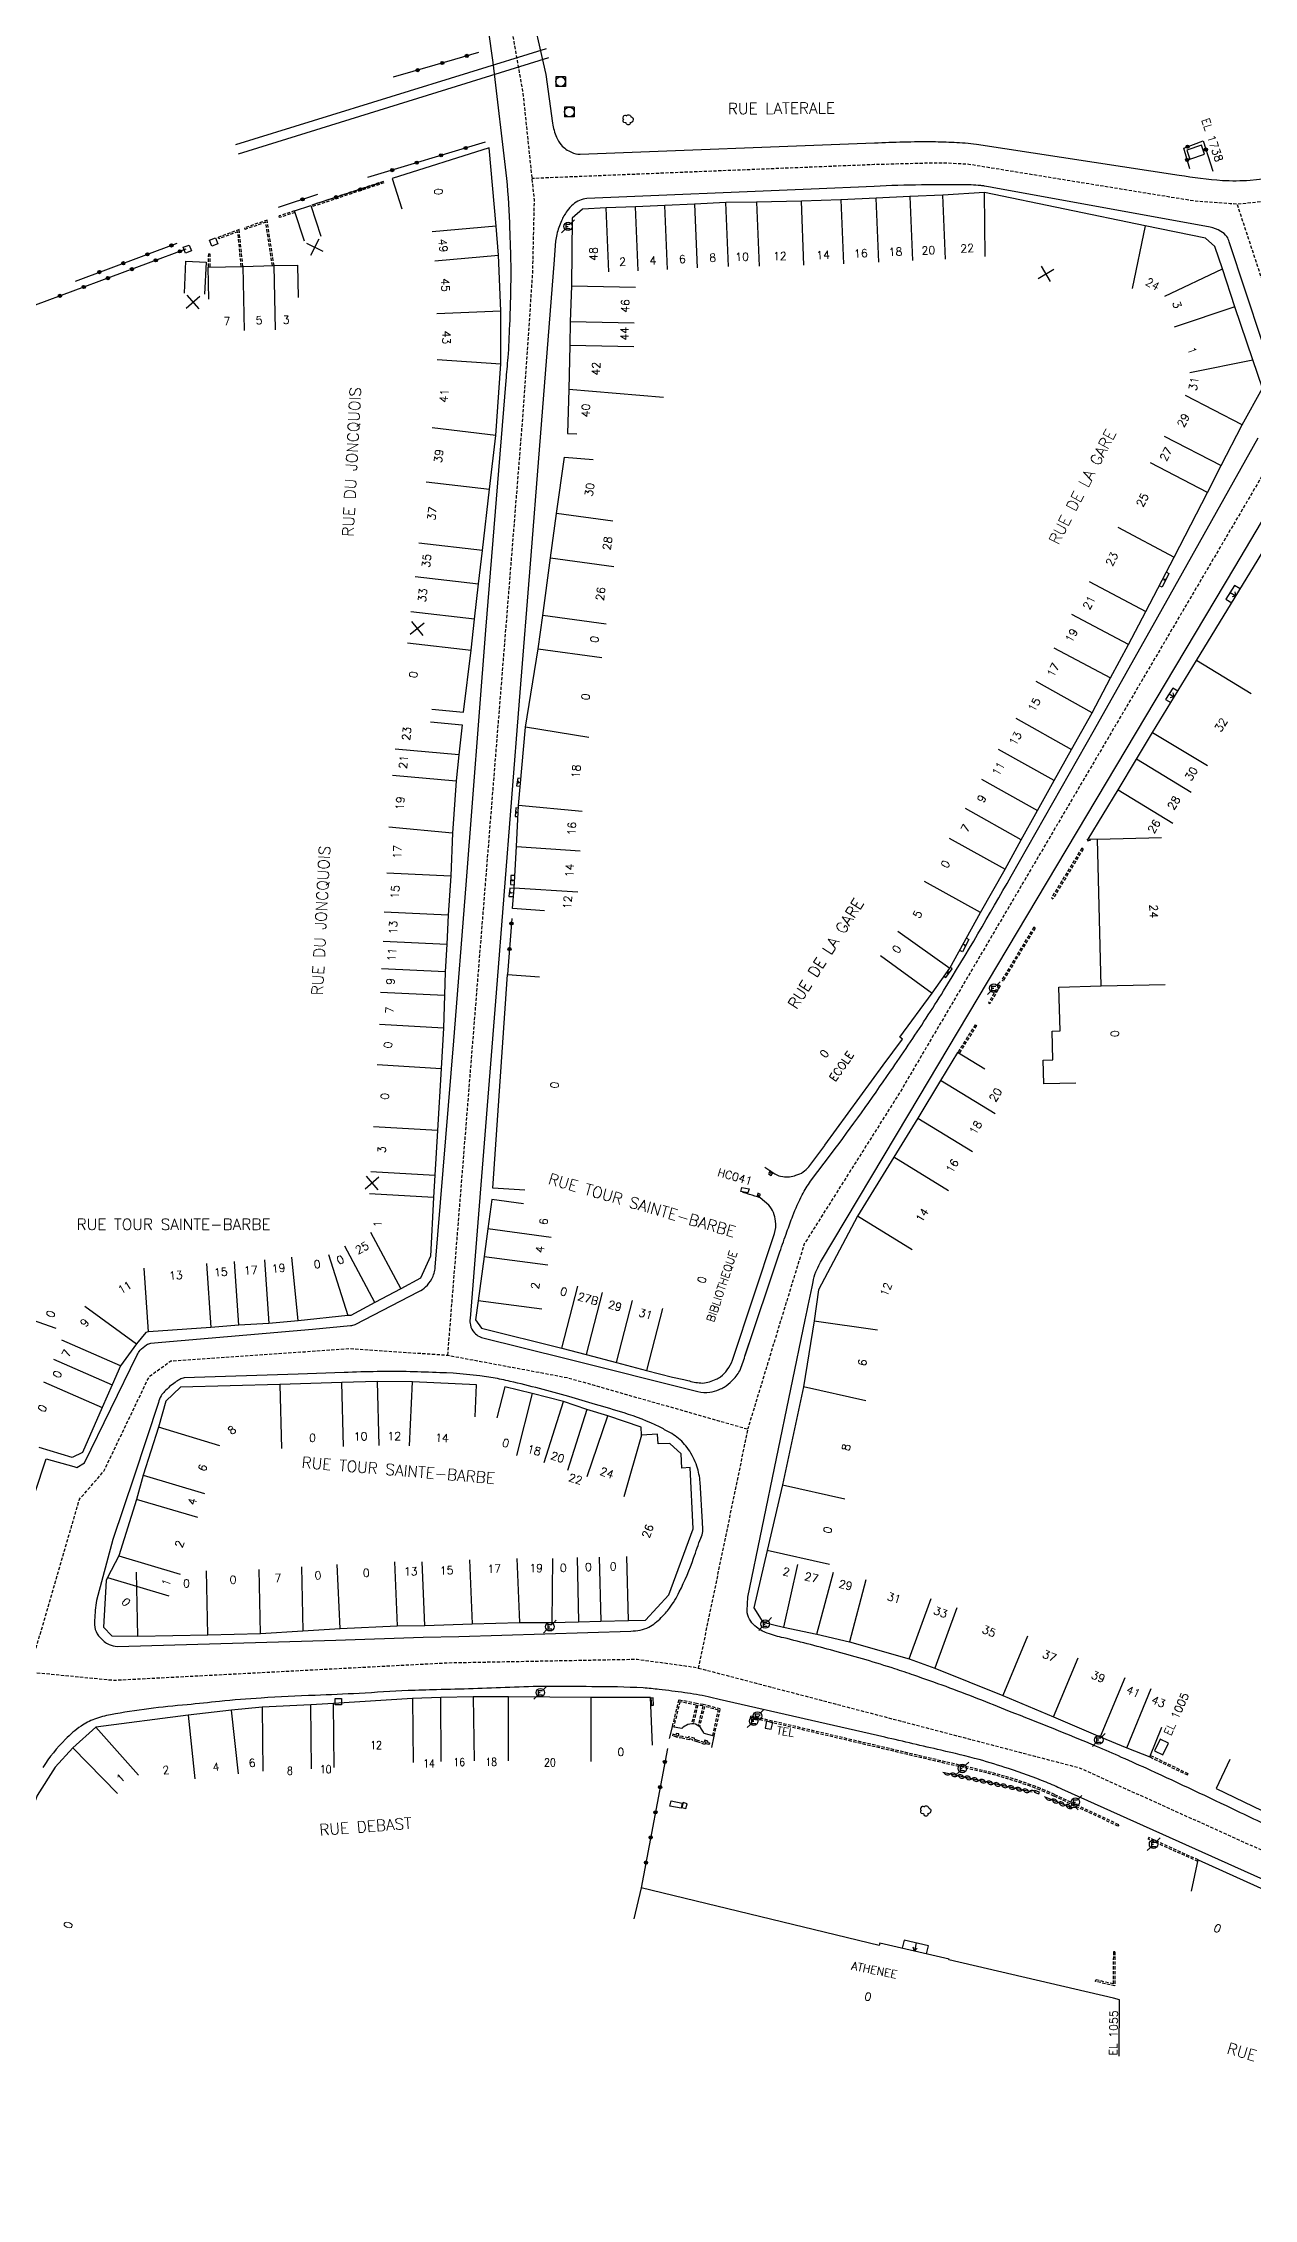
# Model space of a CAD drawing. Header units: millimetres. Extents: x 100999 to 102001, y 122000 to 123000.
# Drawn here: x 101249.9 to 101439.1, y 122000 to 122336.8 of the extents above; entities that cross this region are included whole.
import ezdxf
from ezdxf.enums import TextEntityAlignment as Align

# ---------------------------------------------------------------- set-up
doc = ezdxf.new("R2010")
doc.units = ezdxf.units.MM
doc.linetypes.add('DASHED', pattern=[0.75, 0.5, -0.25])
doc.layers.get('0').update_dxf_attribs({"linetype": 'CONTINUOUS'})
for name, color, linetype in [('W0001', 6, 'DASHED'), ('W0008', 7, 'CONTINUOUS'), ('W0100', 7, 'CONTINUOUS'), ('W0112', 1, 'DASHED'), ('W0300', 7, 'CONTINUOUS'), ('W0310', 3, 'CONTINUOUS'), ('W0322', 7, 'CONTINUOUS'), ('W0420', 7, 'CONTINUOUS'), ('W0471', 7, 'CONTINUOUS'), ('W0700', 7, 'CONTINUOUS'), ('W0984', 7, 'CONTINUOUS'), ('W0989', 7, 'CONTINUOUS'), ('W0991', 7, 'CONTINUOUS'), ('W1102', 7, 'CONTINUOUS')]:
    doc.layers.add(name, color=color, linetype=linetype)
doc.styles.get("Standard").update_dxf_attribs({"font": 'romans.shx', "width": 0.85})

# ---------------------------------------------------------------- blocks, each defined once
blk = doc.blocks.new('t991o')
at = {"color": 0, "linetype": 'Continuous'}
for p, q in [((-1, 1), (1, -1)), ((-1, -1), (1, 1))]:
    blk.add_line(p, q, dxfattribs=at)
blk = doc.blocks.new('t322o')
at = {"color": 0, "linetype": 'Continuous'}
for radius in [0.25, 0.15]:
    blk.add_circle((0, 0), radius, dxfattribs=at)
blk = doc.blocks.new('t310o')
at = {"color": 0, "linetype": 'Continuous'}
for centre, start, end in [((-0.5, 0.38), 216.8699, 323.1304), ((0.5, -0.37), 36.8699, 143.1303)]:
    blk.add_arc(centre, 0.625, start, end, dxfattribs=at)
blk = doc.blocks.new('t112o')
at = {"color": 0, "linetype": 'Continuous'}
for p, q in [((-0.5, 0.5), (0.5, 0.5)), ((-0.5, -0.5), (-0.5, 0.5)), ((0.5, 0.5), (0.5, -0.5)), ((0.5, -0.5), (-0.5, -0.5))]:
    blk.add_line(p, q, dxfattribs=at)
blk = doc.blocks.new('T300')
for p, q in [((-0.8, 0.51), (-0.86, 0.34)), ((-0.86, 0.34), (-0.86, 0.17)), ((-0.86, 0.17), (-0.74, 0.06)), ((-0.69, 0.63), (-0.8, 0.51)), ((-0.8, -0.06), (-0.74, 0.06)), ((-0.74, 0.06), (-0.69, 0.11)), ((-0.57, 0.69), (-0.69, 0.63)), ((-0.46, 0.69), (-0.57, 0.69)), ((-0.29, 0.63), (-0.46, 0.69)), ((-0.29, 0.63), (-0.17, 0.74)), ((-0.23, 0.57), (-0.29, 0.63)), ((-0.17, 0.74), (-0.06, 0.8)), ((-0.06, 0.8), (0.06, 0.8)), ((0.06, 0.8), (0.23, 0.74)), ((0.23, 0.74), (0.34, 0.63)), ((0.34, 0.63), (0.4, 0.51)), ((0.46, 0.46), (0.34, 0.46)), ((0.4, 0.51), (0.4, 0.46)), ((0.57, 0.4), (0.46, 0.46)), ((0.57, 0.4), (0.69, 0.29)), ((0.69, 0.29), (0.74, 0.17)), ((0.74, 0.06), (0.69, -0.17)), ((0.74, 0.17), (0.74, 0.06)), ((-0.8, -0.17), (-0.8, -0.06)), ((-0.8, -0.23), (-0.8, -0.17)), ((-0.74, -0.34), (-0.8, -0.23)), ((-0.69, -0.4), (-0.74, -0.34)), ((-0.51, -0.46), (-0.69, -0.4)), ((-0.4, -0.46), (-0.51, -0.46)), ((-0.4, -0.46), (-0.34, -0.46)), ((-0.34, -0.46), (-0.34, -0.4)), ((-0.34, -0.51), (-0.34, -0.46)), ((-0.29, -0.63), (-0.34, -0.51)), ((-0.17, -0.74), (-0.29, -0.63)), ((-0.06, -0.8), (-0.17, -0.74)), ((0.06, -0.8), (-0.06, -0.8)), ((0.17, -0.74), (0.06, -0.8)), ((0.23, -0.69), (0.17, -0.74)), ((0.29, -0.46), (0.23, -0.46)), ((0.29, -0.63), (0.23, -0.69)), ((0.46, -0.4), (0.29, -0.46)), ((0.34, -0.51), (0.29, -0.63)), ((0.34, -0.51), (0.34, -0.46)), ((0.57, -0.34), (0.46, -0.4)), ((0.63, -0.29), (0.57, -0.34)), ((0.69, -0.17), (0.63, -0.29))]:
    blk.add_line(p, q)
blk = doc.blocks.new('T471')
for p, q in [((-0.333334, 0.333334), (-0.333334, -0.333334)), ((-0.333334, 0.333334), (0.333334, 0.333334)), ((-0.333334, 0), (0, 0)), ((0.500001, 0.500001), (1.000002, 1.000002)), ((-0.500001, -0.500001), (-1.000002, -1.000002)), ((-0.333334, -0.333334), (0.333334, -0.333334))]:
    blk.add_line(p, q)
blk.add_ellipse((0, 0), major_axis=(0.471405, 0.471405), ratio=1, start_param=5.4977871438, end_param=11.780972451)
blk = doc.blocks.new('T420')
for p, q in [((0.75, 0.75), (-0.75, 0.75)), ((-0.75, 0.75), (-0.75, -0.75)), ((0.75, 0.75), (0.75, -0.75)), ((0.75, -0.75), (-0.75, -0.75))]:
    blk.add_line(p, q)
blk.add_ellipse((0, 0), major_axis=(-0.53, 0.53), ratio=1, start_param=3.926991, end_param=10.210176)

msp = doc.modelspace()

# ---------------------------------------------------------------- linework, layer by layer
at = {"layer": 'W0001', "flags": 128}
for points in [[(101307.9, 122408.59), (101311.11, 122399.51), (101311.1, 122397.33), (101316.03, 122383.71), (101318.35, 122369.59), (101322.68, 122341.5), (101324.87, 122329.02), (101326.64, 122312.33), (101326.38, 122301.01), (101324.95, 122279.82), (101313.1, 122131.82), (101313.1, 122131.82)], [(101497.72, 122328.41), (101468.22, 122318.7), (101445.34, 122312.55), (101436.47, 122311.61), (101435.39, 122311.71), (101429.84, 122312.11), (101394.57, 122317.85), (101391.16, 122318.04), (101388.06, 122318.03), (101379.8, 122317.81), (101334.35, 122315.97), (101326.29, 122315.64), (101326.29, 122315.64)], [(101436.47, 122311.61), (101444.9, 122286.17), (101446.67, 122280.82), (101445.9, 122278.57), (101383.76, 122172.82), (101368.85, 122149.2), (101364.97, 122136.58), (101360.02, 122120.28), (101360.02, 122120.28)], [(101231.98, 122000), (101231.4, 122021.89), (101237.72, 122053.15), (101247.72, 122082.27), (101255.61, 122109.32), (101259.41, 122113.68), (101266.51, 122128.5), (101269.87, 122130.91), (101290.89, 122132.36), (101297.82, 122132.85), (101313.1, 122131.82), (101331.86, 122128.3), (101349.21, 122123.36), (101360.02, 122120.28), (101354.67, 122094.43), (101352.29, 122082.94), (101342.72, 122084.27), (101313.14, 122083.71), (101261, 122080.98), (101247.72, 122082.27), (101234.35, 122089.42), (101234.35, 122089.42), (101217.51, 122098.44), (101190.62, 122112.98)], [(101352.29, 122082.94), (101411.83, 122067.35), (101468.83, 122041.63), (101491.51, 122032.13), (101506.19, 122025.6), (101503.79, 122000)]]:
    msp.add_lwpolyline(points, dxfattribs=at)
at = {"layer": 'W0008', "flags": 128}
for points in [[(101245.04, 122099.35), (101250.42, 122115.64), (101254.7, 122114.43), (101255.18, 122114.27), (101256.36, 122115.01), (101264.59, 122131.85, -0.0655), (101265.08, 122132.57, -0.0818), (101266.09, 122133.42, -0.1092), (101266.76, 122133.67), (101268.48, 122133.83), (101292.01, 122135.89), (101297.94, 122136.44, 0.0957), (101298.69, 122136.61), (101308.65, 122141.76, 0.0648), (101309.68, 122142.47, 0.0849), (101310.64, 122143.72, 0.103), (101311.2, 122145.57), (101314.07, 122180.92), (101316.04, 122205.29), (101319.09, 122245.09), (101322.27, 122284.09, 0.001), (101322.58, 122287.67, 0.0097), (101322.84, 122292.74, 0.0079), (101323.04, 122299.75, 0.0085), (101323, 122303.79, 0.0028), (101322.85, 122307.74, 0.0199), (101322.37, 122315.65), (101320.23, 122333.77), (101317.16, 122355.52)], [(101325.81, 122343.61), (101328.47, 122331.91), (101329.51, 122324.27, 0.0707), (101330.15, 122322.12, 0.0709), (101330.87, 122320.89, 0.112), (101332.49, 122319.75, 0.1145), (101333.83, 122319.43), (101379.81, 122321.2, -0.014), (101388.94, 122321.42, -0.0063), (101392.25, 122321.3, -0.0272), (101395.75, 122321.03), (101427.41, 122316.18, 0.0246), (101434.19, 122315.35, 0.0302), (101438.51, 122315.39, 0.0265), (101446.34, 122316.46, 0.007022)], [(101442.9, 122282.65), (101435.26, 122305.74, 0.0668), (101434.9, 122306.57, 0.1134), (101433.92, 122307.39, 0.0864), (101432.27, 122308.03), (101398.23, 122314.24, 0.0068), (101397.04, 122314.47, 0.0143), (101396.43, 122314.54, 0.0223), (101393.39, 122314.67, 0.0028), (101390.84, 122314.67, 0.0021), (101387.18, 122314.64, 0.0077), (101379.78, 122314.42), (101369.93, 122313.99), (101334.86, 122312.5, 0.1593), (101332.73, 122311.61, 0.0667), (101331.78, 122310.57, 0.0495), (101330.91, 122309.02, 0.0447), (101330.18, 122306.92, 0.0406), (101330, 122305.87), (101329.71, 122302.28), (101327.32, 122271.96), (101326.13, 122256.77), (101324.31, 122234.02), (101320.7, 122188.41), (101316.63, 122137.54, 0.0727), (101316.68, 122136.53, 0.1278), (101317.3, 122135.32, 0.1095), (101318.09, 122134.73), (101318.44, 122134.58), (101331.67, 122131.27), (101352.21, 122126.12, 0.0973), (101354.09, 122126.02, 0.0632), (101355.57, 122126.45, 0.0349), (101356.33, 122126.83, 0.0596), (101357.53, 122127.79, 0.0757), (101358.76, 122129.35, 0.0423), (101359.59, 122131.66), (101360.98, 122135.83), (101360.98, 122135.83)], [(101359.62, 122131.76), (101365.04, 122147.95, -0.0051), (101366.14, 122151.1, -0.0071), (101367.06, 122153.58, -0.0289), (101368.54, 122156.87, -0.0391), (101369.85, 122158.98), (101373.1, 122163.3, 0.0103), (101382.32, 122176.16, 0.0028), (101385.1, 122180.24, 0.008), (101390.61, 122188.71, 0.0105), (101401.17, 122206.66), (101414.2, 122229.55), (101424.11, 122247.19), (101439.77, 122275.15)], [(101444.89, 122056.69, -0.0059), (101436.51, 122060.58, 0.0041), (101422.92, 122066.97, 0.0024), (101418.43, 122068.98, 0.0034), (101414.54, 122070.68, 0.0066), (101400.91, 122076.17, 0.0065), (101391, 122080.04, 0.0053), (101385.98, 122081.81, 0.0035), (101382.98, 122082.82, 0.0128), (101374, 122085.48, 0.004), (101365.64, 122087.66, -0.0352), (101363.08, 122088.38, -0.0918), (101361.15, 122089.51, -0.0784), (101360.3, 122090.57, -0.1409), (101359.91, 122091.91), (101360.01, 122094.03), (101368.97, 122137.33, -0.0002), (101370.24, 122143.25, -0.0397), (101370.65, 122144.81, -0.0235), (101371.28, 122146.13), (101371.39, 122146.35), (101385.2, 122169.49), (101436.15, 122254.93), (101446.96, 122273.21)], [(101258.25, 122093.51, 0.0232), (101257.96, 122090.43, 0.0784), (101258.07, 122088.98, 0.1098), (101258.81, 122087.69, 0.1049), (101260.24, 122086.62, 0.1152), (101261.53, 122086.32), (101295.65, 122087.31), (101309.29, 122087.75), (101314.86, 122087.88), (101341.77, 122088.72, 0.1071), (101344.57, 122089.32, 0.0791), (101346.47, 122090.81, 0.0335), (101347.8, 122092.28, 0.0467), (101349.33, 122094.82, 0.0318), (101351.57, 122100.12, -0.0103), (101352.68, 122103.25, 0.0629), (101353.01, 122104.29, 0.045), (101352.93, 122105.73), (101352.57, 122111.96, 0.0661), (101352.07, 122114.48, 0.0717), (101350.75, 122117.1, 0.08), (101348.95, 122119.01, 0.029), (101347.85, 122119.72, 0.015), (101346.21, 122120.6, 0.0387), (101340.7, 122122.79, 0.007), (101336.25, 122124.11, 0.0007), (101332.05, 122125.34, 0.0132), (101322.91, 122127.72, 0.012), (101320.22, 122128.28, 0.0335), (101311.89, 122129.07, 0.0064), (101307.28, 122129.23, 0.0142), (101296.96, 122129.1), (101289.76, 122128.83), (101271.97, 122128.27, 0.1235), (101271.26, 122127.99, 0.0106), (101270.55, 122127.57, 0.0581), (101268.91, 122126.13, 0.0516), (101268.36, 122125.47, 0.0589), (101267.93, 122124.43), (101264.12, 122112.92), (101260.8, 122103), (101258.25, 122093.51), (101258.25, 122093.51)], [(101483.01, 122030.82), (101409.11, 122064.02, 0.0083), (101406.65, 122065.08, 0.0172), (101400.78, 122067.22, 0.0128), (101396.19, 122068.63, 0.0106), (101390.24, 122070.08, 0.0009), (101381.42, 122072.13), (101355.56, 122078, -0.003), (101353.82, 122078.44, 0.0242), (101350.17, 122079.07, 0.007), (101346.16, 122079.58, 0.0095), (101343.67, 122079.82, 0.0157), (101335.64, 122080.01, 0.0049), (101328.68, 122080.07, 0.0069), (101322.83, 122079.9, -0.003), (101311.41, 122079.54, 0.0041), (101306.95, 122079.4, 0.0028), (101299.3, 122078.97, -0.0033), (101292.42, 122078.67, 0.0062), (101284, 122078.25, 0.0082), (101277.48, 122077.72, 0.0013), (101272.44, 122077.19, 0.0253), (101260.46, 122075.64, 0.0416), (101257.94, 122074.95, 0.0548), (101255.85, 122073.85, 0.0491), (101253.41, 122071.81, 0.0491), (101249.87, 122067.42, 0.0135)]]:
    msp.add_lwpolyline(points, format="xyb", dxfattribs=at)
at = {"layer": 'W0100'}
for p, q in [((101425.31, 122252.87), (101424.89, 122253.09)), ((101425.31, 122252.87), (101425.04, 122252.84)), ((101425.31, 122252.87), (101425.18, 122253.11)), ((101435.4, 122250.99), (101436.31, 122250.44)), ((101436.31, 122250.44), (101436.16, 122251.05)), ((101436.31, 122250.44), (101435.69, 122250.29)), ((101425.86, 122235.15), (101426.67, 122234.65)), ((101426.67, 122234.65), (101426.01, 122234.51)), ((101426.67, 122234.65), (101426.49, 122235.3)), ((101323.97, 122221.35), (101324.23, 122221.48)), ((101323.97, 122221.35), (101324.2, 122221.18)), ((101323.97, 122221.35), (101324.51, 122221.3)), ((101323.73, 122216.64), (101323.93, 122216.75)), ((101323.73, 122216.64), (101323.92, 122216.52)), ((101323.73, 122216.64), (101324.13, 122216.62)), ((101322.78, 122204.12), (101323.05, 122204.2)), ((101322.78, 122204.12), (101323.04, 122204)), ((101322.78, 122204.12), (101323.45, 122204.07)), ((101322.99, 122206.05), (101323.26, 122206.12)), ((101322.99, 122206.05), (101323.24, 122205.92)), ((101322.99, 122206.05), (101323.57, 122206)), ((101394.06, 122195.78), (101393.67, 122196)), ((101394.06, 122195.78), (101393.91, 122195.75)), ((101394.06, 122195.78), (101394.01, 122195.93)), ((101391.46, 122191.5), (101391.2, 122191.68)), ((101391.46, 122191.5), (101391.2, 122191.46)), ((101391.46, 122191.5), (101391.41, 122191.76)), ((101386.06, 122038.7), (101385.85, 122039.31)), ((101386.35, 122039.98), (101386.06, 122038.7)), ((101386.06, 122038.7), (101386.5, 122039.16))]:
    msp.add_line(p, q, dxfattribs=at)
at = {"layer": 'W0100', "flags": 128}
for points in [[(101310.65, 122232.74), (101315.63, 122232.29), (101316.79, 122241.95), (101317.34, 122246.8), (101317.97, 122252.34), (101318.58, 122257.54), (101319.69, 122267.13), (101320.65, 122275.52), (101321.44, 122286.67), (101321.44, 122294.97), (101321.1, 122303.68), (101320.69, 122308.22), (101319.61, 122320.46), (101304.48, 122315.67), (101305.98, 122310.9), (101305.98, 122310.9)], [(101429.08, 122318.67), (101431.39, 122319.45), (101430.93, 122320.84), (101428.62, 122320.07), (101429.08, 122318.67), (101429.08, 122318.67)], [(101290.75, 122305.83), (101289.2, 122310.59), (101291.75, 122311.42), (101293.3, 122306.66), (101293.3, 122306.66)], [(101372.04, 122164.64), (101381.19, 122177.12), (101384.19, 122181.19), (101383.77, 122181.49), (101388.82, 122188.35), (101391.61, 122192.26), (101396.39, 122200.95), (101400.23, 122207.75), (101402.75, 122212.35), (101405.29, 122216.93), (101407.91, 122221.58), (101410.62, 122226.43), (101413.83, 122232.18), (101416.7, 122237.63), (101419.51, 122242.85), (101422.23, 122248.01), (101426.67, 122256.49), (101431.85, 122266.61), (101433.99, 122270.79), (101437.29, 122277.15), (101440.43, 122282.9), (101438.92, 122287.32), (101436.15, 122295.6), (101434.2, 122301.55), (101433.01, 122305.04), (101431.53, 122306.32), (101422.13, 122308.25), (101396.99, 122313.45), (101390.5, 122313.02), (101385.34, 122312.82), (101380.07, 122312.57), (101374.54, 122312.31), (101368.41, 122312.08), (101361.38, 122311.97), (101356.59, 122311.88), (101351.72, 122311.66), (101347.09, 122311.44), (101342.49, 122311.22), (101337.88, 122311.07), (101334.22, 122310.87), (101332.56, 122309.47), (101332.47, 122298.86), (101332.26, 122293.26), (101332.24, 122289.59), (101332.07, 122282.69), (101331.84, 122275.83), (101333.33, 122275.78)], [(101272.02, 122297.72), (101272.22, 122302.72), (101275.37, 122302.59), (101275.16, 122297.6), (101275.16, 122297.6)], [(101275.81, 122296.78), (101275.71, 122301.78), (101281.13, 122301.92), (101286, 122302.05), (101289.65, 122302.08), (101289.76, 122297.08), (101289.76, 122297.08)], [(101328.25, 122201.24), (101323.26, 122201.62), (101323.5, 122204.78), (101323.88, 122211.26), (101324.18, 122217.67), (101325.3, 122229.92), (101327.29, 122242.16), (101327.99, 122247.39), (101329.18, 122256.36), (101330.16, 122263.33), (101331.38, 122272.11), (101335.87, 122271.73), (101335.87, 122271.73)], [(101411.28, 122174.33), (101406.28, 122174.21), (101406.19, 122177.9), (101407.7, 122177.93), (101407.59, 122182.45), (101408.85, 122182.49), (101408.65, 122189.31), (101415.23, 122189.5), (101414.69, 122212.39), (101413.2, 122212.45), (101417.88, 122220.12), (101420.78, 122224.91), (101423.29, 122229.1), (101430.13, 122240.32), (101439.79, 122256.14), (101447.07, 122268.19), (101450.2, 122273.23), (101454.48, 122270.65), (101454.48, 122270.65)], [(101425.44, 122254.15), (101425.83, 122253.95), (101424.79, 122251.79), (101424.33, 122252.03), (101424.33, 122252.03)], [(101436.97, 122251.53), (101436.08, 122252.08), (101434.73, 122249.9), (101435.64, 122249.34), (101435.64, 122249.34)], [(101427.22, 122235.54), (101426.43, 122236.02), (101425.29, 122234.27), (101426.13, 122233.76), (101426.13, 122233.76)], [(101310.44, 122230.75), (101315.42, 122230.31), (101314.89, 122225.6), (101314.45, 122221.55), (101313.9, 122213.39), (101313.6, 122206.71), (101313.19, 122200.55), (101313.02, 122196.04), (101312.76, 122191.72), (101312.62, 122188.06), (101312.48, 122182.9), (101312.1, 122176.6), (101311.53, 122166.9), (101311.13, 122159.96), (101310.92, 122156.47), (101310.44, 122147.28), (101308.9, 122143.87), (101305.8, 122142.19), (101301.76, 122140.02), (101297.99, 122138.03), (101297.51, 122137.99), (101289.79, 122137.16), (101285.18, 122136.74), (101280.48, 122136.48), (101276.13, 122136.16), (101266.39, 122135.46), (101265.98, 122135.35), (101264.51, 122133.59), (101262.02, 122130.17), (101260.7, 122127.19), (101259.13, 122123.62), (101256.07, 122116.6), (101254.48, 122115.82), (101249.32, 122117.41)], [(101324.56, 122221.91), (101324.08, 122221.96), (101323.87, 122220.75), (101324.45, 122220.7), (101324.45, 122220.7)], [(101324.16, 122217.27), (101323.76, 122217.3), (101323.7, 122215.99), (101324.1, 122215.96), (101324.1, 122215.96)], [(101323.5, 122204.71), (101322.86, 122204.75), (101322.7, 122203.49), (101323.4, 122203.45), (101323.4, 122203.45)], [(101323.62, 122206.73), (101323.01, 122206.76), (101322.97, 122205.33), (101323.53, 122205.3), (101323.53, 122205.3)], [(101325.19, 122157.57), (101320.2, 122157.91), (101322.49, 122191.27), (101327.48, 122190.93), (101327.48, 122190.93)], [(101397.08, 122176.48), (101392.81, 122179.08), (101390.16, 122174.73), (101386.58, 122168.85), (101382.86, 122162.75), (101377.18, 122153.53), (101371.08, 122142.03), (101370.38, 122137.16), (101368.73, 122126.85), (101365.43, 122111.57), (101363.04, 122101.29), (101360.99, 122092.32), (101362.38, 122090.1), (101365.6, 122089.34), (101370.84, 122088.22), (101375.92, 122087.03), (101385.24, 122084.39), (101389.24, 122082.93), (101399.89, 122078.67), (101407.79, 122075.31), (101415.09, 122072.18), (101419.23, 122070.49), (101422.86, 122069.04), (101424.72, 122073.68), (101424.72, 122073.68)], [(101317.43, 122122.16), (101317.66, 122127.16), (101307.64, 122127.63), (101302.1, 122127.69), (101296.57, 122127.56), (101286.89, 122127.24), (101271.4, 122126.8), (101269.09, 122124.62), (101267.93, 122120.54), (101265.55, 122113.07), (101264.51, 122109.29), (101261.73, 122100.45), (101260, 122097.06), (101259.78, 122096.63), (101259.34, 122089.33), (101260.66, 122087.94), (101264.71, 122087.9), (101275.66, 122088.14), (101283.88, 122088.31), (101290.49, 122088.75), (101296.32, 122089.13), (101305.26, 122089.53), (101309.58, 122089.56), (101316.98, 122089.84), (101324.38, 122090.07), (101329.39, 122090.03), (101333.59, 122090.17), (101337.07, 122090.26), (101341.39, 122090.38), (101344.02, 122090.39), (101347.67, 122094.37), (101351.49, 122104.68), (101351.03, 122114.25), (101349.71, 122114.18), (101349.61, 122116.38), (101347.86, 122118.04), (101346, 122117.94), (101345.92, 122119.45), (101343.4, 122119.31), (101343.35, 122120.58), (101338.17, 122122.35), (101334.87, 122123.31), (101331.22, 122124.55), (101326.34, 122125.82), (101322.04, 122126.85), (101320.82, 122122), (101320.82, 122122)], [(101284.15, 122076.84), (101279.38, 122076.35), (101272.56, 122075.56), (101258.17, 122073.68), (101254.57, 122070.49), (101251.79, 122067.46), (101248.99, 122063.03), (101245.15, 122052.69), (101240.97, 122044.34), (101238.01, 122026.9), (101237.05, 122020.73), (101236.01, 122012.9), (101235.71, 122002.17), (101235.74, 122000)], [(101345.12, 122070.91), (101344.82, 122078.32), (101335.56, 122078.32), (101322.63, 122078.43), (101317.14, 122078.42), (101312.04, 122078.31), (101307.63, 122078.19), (101295.3, 122077.41), (101291.77, 122077.21), (101284.16, 122076.8), (101284.16, 122076.8)], [(101345.31, 122077.14), (101345.23, 122078.28), (101344.89, 122078.24), (101344.98, 122077.1), (101345.31, 122077.14), (101345.31, 122077.14)], [(101363.93, 122074.42), (101362.97, 122074.61), (101362.73, 122073.55), (101363.69, 122073.36), (101363.93, 122074.42), (101363.93, 122074.42)], [(101435.33, 122068.63), (101433.21, 122064.11), (101443.26, 122059.29)], [(101347.86, 122061.38), (101348.03, 122062.2), (101349.79, 122061.84), (101349.63, 122061.02), (101347.86, 122061.38), (101347.86, 122061.38)], [(101350.57, 122061.74), (101349.95, 122061.94), (101349.71, 122061.17), (101350.33, 122060.97), (101350.57, 122061.74), (101350.57, 122061.74)], [(101429.38, 122048.06), (101430.42, 122052.95), (101443.43, 122047.08), (101448.08, 122044.99), (101452.5, 122042.99), (101457.04, 122040.88), (101454.97, 122036.33), (101454.97, 122036.33)], [(101418.07, 122022.32), (101418.13, 122031.12), (101418.13, 122031.12), (101417.15, 122031.35), (101391.45, 122037.34), (101391.47, 122037.44), (101380.64, 122039.96), (101380.55, 122039.59), (101343.39, 122048.6), (101342.21, 122043.75), (101342.21, 122043.75)], [(101387.97, 122038.26), (101388.26, 122039.52), (101384.44, 122040.44), (101384.14, 122039.15)]]:
    msp.add_lwpolyline(points, dxfattribs=at)
at = {"layer": 'W0100'}
for points in [[(101394.19, 122196.94), (101394.56, 122196.74), (101393.57, 122194.82), (101393.15, 122195.05)], [(101390.71, 122190.99), (101390.98, 122190.8), (101391.95, 122192.19), (101391.68, 122192.38)]]:
    msp.add_lwpolyline(points, dxfattribs=at)
at = {"layer": 'W0100', "flags": 128}
for points in [[(101362.71, 122161.18), (101364.27, 122160.13, 0.109897), (101365.48, 122159.71, 0.1183), (101367.56, 122159.92, 0.1529), (101369.57, 122161.25), (101372.04, 122164.56), (101372.04, 122164.56)], [(101324.98, 122155.48), (101320.02, 122156.15), (101319.39, 122151.54), (101318.85, 122147.24), (101317.92, 122140.32), (101317.5, 122137.34), (101318.42, 122136.02), (101330.97, 122132.92), (101334.78, 122131.91), (101339.52, 122130.68), (101344.21, 122129.42), (101348.24, 122128.38), (101350.01, 122128.01, -0.0087), (101350.9, 122127.8, 0.0695), (101352.97, 122127.46, 0.0632), (101354.04, 122127.65, 0.0369), (101355.06, 122128.05, 0.0438), (101355.77, 122128.45, 0.0808), (101356.82, 122129.54, 0.0781), (101357.63, 122131.01), (101364.21, 122150.8, 0.1097), (101364.35, 122152.75, 0.1757), (101363.31, 122155.23), (101361.96, 122156.4), (101361.96, 122156.4, 0.0063), (101360.28, 122156.94, 0.0041), (101359.18, 122157.27)], [(101354.43, 122070.51), (101354.79, 122072.31), (101353.23, 122072.73, 0.0061), (101352.81, 122073.41, 0.3612), (101350.67, 122074.1, 0.0637), (101349.71, 122073.5), (101348.2, 122073.77), (101347.74, 122071.93), (101347.74, 122071.93)]]:
    msp.add_lwpolyline(points, format="xyb", dxfattribs=at)
for points in [[(101358.92, 122157.39), (101359.1, 122157.99), (101360.22, 122157.79), (101360.04, 122157.19)], [(101423.58, 122070.01), (101424.88, 122069.39), (101425.75, 122071.19), (101424.45, 122071.81)]]:
    msp.add_lwpolyline(points, close=True, dxfattribs=at)
at = {"layer": 'W0100'}
msp.add_lwpolyline([(101404.75, 122063.54), (101405.5, 122063.26), (101405.62, 122063.52), (101404.87, 122063.8)], close=True, dxfattribs=at)
at = {"layer": 'W0112'}
for p, q in [((101303.1, 122315.2), (101291.75, 122311.43)), ((101303.18, 122314.96), (101291.82, 122311.19)), ((101291.75, 122311.43), (101291.75, 122311.42)), ((101284.91, 122309.14), (101281.37, 122307.92)), ((101281.37, 122307.92), (101281.45, 122307.69)), ((101284.71, 122308.81), (101281.45, 122307.69)), ((101285.74, 122302.04), (101284.71, 122308.81)), ((101286, 122302.05), (101284.91, 122309.14)), ((101289.2, 122310.59), (101286.79, 122309.79)), ((101286.86, 122309.55), (101286.79, 122309.79)), ((101289.28, 122310.35), (101286.86, 122309.55)), ((101280.55, 122307.66), (101277.28, 122306.45)), ((101277.37, 122306.22), (101277.28, 122306.45)), ((101280.34, 122307.32), (101277.37, 122306.22)), ((101280.88, 122301.92), (101280.34, 122307.32)), ((101281.13, 122301.92), (101280.55, 122307.66)), ((101275.74, 122303.89), (101275.71, 122301.78)), ((101275.74, 122303.89), (101275.99, 122303.89)), ((101275.99, 122303.89), (101275.96, 122301.79)), ((101412.22, 122211.02), (101407.47, 122203.23)), ((101412.43, 122210.89), (101407.69, 122203.1)), ((101412.43, 122210.89), (101412.22, 122211.02)), ((101413.08, 122212.4), (101413.2, 122212.45)), ((101413.08, 122212.4), (101413.17, 122212.17)), ((101413.17, 122212.17), (101413.85, 122212.42)), ((101407.47, 122203.23), (101407.69, 122203.1)), ((101404.7, 122198.67), (101399.72, 122190.41)), ((101404.91, 122198.54), (101399.93, 122190.29)), ((101404.91, 122198.54), (101404.7, 122198.67)), ((101399.72, 122190.41), (101399.93, 122190.29)), ((101399.23, 122189.65), (101397.64, 122186.84)), ((101397.86, 122186.72), (101397.64, 122186.84)), ((101399.45, 122189.53), (101397.86, 122186.72)), ((101399.23, 122189.65), (101399.45, 122189.53)), ((101395.55, 122183.43), (101392.81, 122179.08)), ((101395.76, 122183.3), (101393.03, 122178.95)), ((101395.55, 122183.43), (101395.76, 122183.3)), ((101363.51, 122160.64), (101363.26, 122160.12)), ((101363.26, 122160.12), (101363.66, 122159.88)), ((101363.58, 122160.22), (101363.72, 122160.5)), ((101363.58, 122160.22), (101363.59, 122160.22)), ((101363.74, 122160.49), (101363.59, 122160.22)), ((101363.66, 122159.88), (101363.94, 122160.35)), ((101361.62, 122157.14), (101361.44, 122156.57)), ((101361.53, 122156.54), (101361.67, 122156.82)), ((101362.01, 122156.92), (101361.62, 122157.14)), ((101361.76, 122156.77), (101361.67, 122156.82)), ((101361.76, 122156.77), (101361.68, 122156.49)), ((101361.77, 122156.46), (101362.01, 122156.92)), ((101349.24, 122077.95), (101348.2, 122073.77)), ((101349.42, 122077.66), (101348.45, 122073.72)), ((101352.02, 122077.39), (101349.24, 122077.95)), ((101351.96, 122077.14), (101349.42, 122077.66)), ((101351.96, 122077.14), (101351.24, 122074.22)), ((101352.21, 122077.11), (101351.49, 122074.22)), ((101353.08, 122077.25), (101352.02, 122077.39)), ((101353.02, 122077.01), (101352.21, 122077.11)), ((101353.02, 122077.01), (101352.27, 122073.95)), ((101353.26, 122076.95), (101352.49, 122073.79)), ((101355.72, 122076.54), (101353.08, 122077.25)), ((101355.43, 122076.36), (101353.26, 122076.95)), ((101354.55, 122072.38), (101355.43, 122076.36)), ((101354.79, 122072.31), (101355.72, 122076.54)), ((101348.32, 122072.58), (101348.26, 122072.33)), ((101348.93, 122072.16), (101348.26, 122072.33)), ((101348.76, 122072.46), (101348.32, 122072.58)), ((101348.81, 122072.69), (101348.76, 122072.46)), ((101349.27, 122072.63), (101348.81, 122072.69)), ((101348.93, 122072.16), (101348.98, 122072.42)), ((101349.01, 122072.41), (101348.94, 122072.1)), ((101349.01, 122072.41), (101348.98, 122072.42)), ((101349.21, 122072.31), (101349.27, 122072.63)), ((101349.85, 122072.22), (101349.21, 122072.31)), ((101350.71, 122072.02), (101349.85, 122072.22)), ((101350.76, 122072.2), (101350.71, 122072.02)), ((101351.71, 122071.97), (101350.76, 122072.2)), ((101360.45, 122075.2), (101360.51, 122075.44)), ((101390.86, 122068.04), (101360.45, 122075.2)), ((101390.91, 122068.28), (101360.51, 122075.44)), ((101349.81, 122071.97), (101348.94, 122072.1)), ((101350.9, 122071.72), (101349.79, 122071.98)), ((101350.94, 122071.9), (101350.9, 122071.72)), ((101351.41, 122071.79), (101350.94, 122071.9)), ((101351.38, 122071.65), (101351.41, 122071.79)), ((101352.13, 122071.4), (101351.38, 122071.65)), ((101351.68, 122071.82), (101351.71, 122071.97)), ((101352.22, 122071.63), (101351.68, 122071.82)), ((101353.34, 122070.98), (101352.13, 122071.4)), ((101353.19, 122071.3), (101352.22, 122071.63)), ((101353.32, 122071.69), (101353.19, 122071.3)), ((101353.8, 122071.52), (101353.32, 122071.69)), ((101353.48, 122071.37), (101353.34, 122070.98)), ((101353.47, 122071.12), (101353.51, 122071.36)), ((101353.47, 122071.12), (101354.01, 122071.01)), ((101353.51, 122071.36), (101353.48, 122071.37)), ((101353.76, 122071.31), (101353.8, 122071.52)), ((101353.76, 122071.31), (101354.06, 122071.25)), ((101354.06, 122071.25), (101354.01, 122071.01)), ((101422.86, 122069.04), (101428.72, 122066.23)), ((101422.95, 122069.27), (101428.83, 122066.45)), ((101396.66, 122066.7), (101390.86, 122068.04)), ((101396.71, 122066.94), (101390.91, 122068.28)), ((101397.34, 122066.54), (101396.66, 122066.7)), ((101397.4, 122066.78), (101396.71, 122066.94)), ((101398.03, 122066.36), (101397.34, 122066.54)), ((101398.09, 122066.6), (101397.4, 122066.78)), ((101398.72, 122066.18), (101398.03, 122066.36)), ((101398.78, 122066.42), (101398.09, 122066.6)), ((101399.4, 122065.99), (101398.72, 122066.18)), ((101399.47, 122066.23), (101398.78, 122066.42)), ((101400.08, 122065.79), (101399.4, 122065.99)), ((101400.15, 122066.03), (101399.47, 122066.23)), ((101400.76, 122065.59), (101400.08, 122065.79)), ((101400.83, 122065.83), (101400.15, 122066.03)), ((101401.45, 122065.38), (101400.76, 122065.59)), ((101401.52, 122065.62), (101400.83, 122065.83)), ((101402.21, 122065.4), (101401.52, 122065.62)), ((101428.72, 122066.23), (101428.83, 122066.45)), ((101402.13, 122065.16), (101401.45, 122065.38)), ((101402.82, 122064.93), (101402.13, 122065.16)), ((101402.9, 122065.17), (101402.21, 122065.4)), ((101403.5, 122064.7), (101402.82, 122064.93)), ((101403.58, 122064.93), (101402.9, 122065.17)), ((101404.18, 122064.46), (101403.5, 122064.7)), ((101404.26, 122064.69), (101403.58, 122064.93)), ((101404.92, 122064.18), (101404.18, 122064.46)), ((101405.01, 122064.41), (101404.26, 122064.69)), ((101405.67, 122063.89), (101404.92, 122064.18)), ((101405.76, 122064.12), (101405.01, 122064.41)), ((101406.41, 122063.58), (101405.67, 122063.89)), ((101406.5, 122063.81), (101405.76, 122064.12)), ((101407.14, 122063.26), (101406.41, 122063.58)), ((101407.24, 122063.49), (101406.5, 122063.81)), ((101407.86, 122062.93), (101407.14, 122063.26)), ((101407.97, 122063.16), (101407.24, 122063.49)), ((101417.87, 122058.24), (101407.86, 122062.93)), ((101417.98, 122058.46), (101407.97, 122063.16)), ((101417.98, 122058.46), (101417.87, 122058.24)), ((101422.68, 122056.44), (101422.58, 122056.22)), ((101430.37, 122052.7), (101422.58, 122056.22)), ((101430.42, 122052.95), (101422.68, 122056.44)), ((101417.15, 122038.6), (101417.12, 122033.6)), ((101417.4, 122038.6), (101417.15, 122038.6)), ((101417.4, 122038.6), (101417.37, 122033.29)), ((101414.37, 122033.96), (101414.43, 122034.21)), ((101417.37, 122033.29), (101414.37, 122033.96)), ((101417.12, 122033.6), (101414.43, 122034.21))]:
    msp.add_line(p, q, dxfattribs=at)
at = {"layer": 'W0310'}
for p, q in [((101404.46, 122063.56), (101390.52, 122066.64)), ((101410.83, 122061.03), (101406.41, 122062.8))]:
    msp.add_line(p, q, dxfattribs=at)
at = {"layer": 'W0322'}
for p, q in [((101318.98, 122321.34), (101300.63, 122315.8)), ((101302.79, 122315.04), (101291.89, 122311.48)), ((101292.77, 122313.16), (101286.64, 122311.13)), ((101272.2, 122304.6), (101233.78, 122290.35)), ((101254.96, 122299.63), (101270.85, 122305.52)), ((101323.15, 122200.02), (101322.49, 122191.27)), ((101347.46, 122070.36), (101343.39, 122048.6))]:
    msp.add_line(p, q, dxfattribs=at)
at = {"layer": 'W0322', "flags": 128}
for points in [[(101317.93, 122335.32), (101314.21, 122334.24), (101304.61, 122331.46), (101304.61, 122331.46)], [(101429.08, 122317.18), (101428.14, 122320.39), (101431.17, 122321.53), (101432.7, 122316.77), (101432.7, 122316.77)]]:
    msp.add_lwpolyline(points, dxfattribs=at)
at = {"layer": 'W0700'}
for p, q in [((101328.53, 122335.92), (101280, 122320.88)), ((101280.45, 122319.52), (101328.95, 122334.55))]:
    msp.add_line(p, q, dxfattribs=at)
at = {"layer": 'W1102'}
for p, q in [((101347.49, 122301.45), (101347.09, 122311.44)), ((101351.72, 122311.66), (101352.12, 122301.67)), ((101356.99, 122301.89), (101356.59, 122311.88)), ((101361.38, 122311.97), (101361.79, 122301.97)), ((101368.81, 122302.09), (101368.41, 122312.08)), ((101374.54, 122312.31), (101374.99, 122302.32)), ((101380.51, 122302.58), (101380.07, 122312.57)), ((101385.34, 122312.82), (101385.79, 122302.83)), ((101390.94, 122303.03), (101390.5, 122313.02)), ((101397.14, 122303.45), (101396.99, 122313.45)), ((101320.69, 122308.22), (101310.73, 122307.33)), ((101338.29, 122301.08), (101337.88, 122311.07)), ((101342.89, 122301.23), (101342.49, 122311.22)), ((101422.13, 122308.25), (101420.11, 122298.46)), ((101281.13, 122301.92), (101281.34, 122291.9)), ((101286.21, 122292), (101286, 122302.05)), ((101311.14, 122302.8), (101321.1, 122303.68)), ((101425.17, 122297.24), (101434.2, 122301.55)), ((101332.47, 122298.86), (101342.47, 122298.65)), ((101311.44, 122294.58), (101321.44, 122294.97)), ((101436.15, 122295.6), (101426.67, 122292.42)), ((101342.26, 122293.04), (101332.26, 122293.26)), ((101332.24, 122289.59), (101342.24, 122289.38)), ((101311.47, 122287.38), (101321.44, 122286.67)), ((101429.12, 122285.32), (101438.92, 122287.32)), ((101346.86, 122281.41), (101332.07, 122282.69)), ((101437.29, 122277.15), (101428.4, 122281.73)), ((101320.65, 122275.52), (101310.71, 122276.67)), ((101425.11, 122275.37), (101433.99, 122270.79)), ((101431.85, 122266.61), (101422.96, 122271.2)), ((101309.76, 122268.27), (101319.69, 122267.13)), ((101338.94, 122262.13), (101330.16, 122263.33)), ((101417.83, 122261.17), (101426.67, 122256.49)), ((101318.58, 122257.54), (101308.64, 122258.68)), ((101329.18, 122256.36), (101339.09, 122255.01)), ((101308.04, 122253.48), (101317.97, 122252.34)), ((101413.39, 122252.69), (101422.23, 122248.01)), ((101317.34, 122246.8), (101307.4, 122247.94)), ((101337.9, 122246.04), (101327.99, 122247.39)), ((101419.51, 122242.85), (101410.66, 122247.52)), ((101306.86, 122243.09), (101316.79, 122241.95)), ((101327.29, 122242.16), (101337.2, 122240.81)), ((101407.86, 122242.31), (101416.7, 122237.63)), ((101438.68, 122235.14), (101430.13, 122240.32)), ((101413.83, 122232.18), (101405.1, 122237.05)), ((101401.89, 122231.31), (101410.62, 122226.43)), ((101335.17, 122228.31), (101325.3, 122229.92)), ((101423.29, 122229.1), (101431.84, 122223.92)), ((101314.89, 122225.6), (101304.93, 122226.49)), ((101407.91, 122221.58), (101399.18, 122226.46)), ((101429.33, 122219.72), (101420.78, 122224.91)), ((101304.49, 122222.45), (101314.45, 122221.55)), ((101396.56, 122221.81), (101405.29, 122216.93)), ((101334.14, 122216.76), (101324.18, 122217.67)), ((101402.75, 122212.35), (101394.02, 122217.22)), ((101417.88, 122220.12), (101426.43, 122214.93)), ((101313.9, 122213.39), (101303.94, 122214.28)), ((101323.88, 122211.26), (101333.86, 122210.63)), ((101391.49, 122212.61), (101400.23, 122207.75)), ((101424.69, 122212.63), (101414.69, 122212.39)), ((101303.61, 122207.16), (101313.6, 122206.71)), ((101333.48, 122204.14), (101323.5, 122204.78)), ((101396.39, 122200.95), (101387.65, 122205.81)), ((101313.19, 122200.55), (101303.2, 122201)), ((101383.48, 122198.07), (101391.61, 122192.26)), ((101303.03, 122196.49), (101313.02, 122196.04)), ((101380.77, 122194.27), (101388.82, 122188.35)), ((101312.76, 122191.72), (101302.77, 122192.18)), ((101302.64, 122188.52), (101312.62, 122188.06)), ((101415.23, 122189.5), (101425.23, 122189.74)), ((101312.48, 122182.9), (101302.5, 122183.5)), ((101302.12, 122177.2), (101312.1, 122176.6)), ((101398.7, 122169.53), (101390.16, 122174.73)), ((101311.53, 122166.9), (101301.54, 122167.49)), ((101386.58, 122168.85), (101395.12, 122163.65)), ((101301.15, 122160.51), (101311.13, 122159.96)), ((101391.38, 122157.5), (101382.86, 122162.75)), ((101310.92, 122156.47), (101300.93, 122157.01)), ((101385.69, 122148.29), (101377.18, 122153.53)), ((101301.09, 122151.01), (101305.8, 122142.19)), ((101329.3, 122150.21), (101319.39, 122151.54)), ((101280.48, 122136.48), (101279.81, 122146.45)), ((101284.5, 122146.71), (101285.18, 122136.74)), ((101289.79, 122137.16), (101288.78, 122147.11)), ((101294.51, 122147.54), (101297.51, 122137.99)), ((101301.76, 122140.02), (101297.04, 122148.83)), ((101318.85, 122147.24), (101328.76, 122145.91)), ((101266.39, 122135.46), (101265.71, 122145.43)), ((101275.45, 122146.13), (101276.13, 122136.16)), ((101327.84, 122138.99), (101317.92, 122140.32)), ((101330.97, 122132.92), (101333.46, 122142.61)), ((101337.26, 122141.6), (101334.78, 122131.91)), ((101339.52, 122130.68), (101342, 122140.37)), ((101251.94, 122135.96), (101242.51, 122139.28)), ((101256.43, 122139.48), (101264.51, 122133.59)), ((101346.69, 122139.11), (101344.21, 122129.42)), ((101370.38, 122137.16), (101380.28, 122135.75)), ((101262.02, 122130.17), (101252.86, 122134.18)), ((101251.54, 122131.21), (101260.7, 122127.19)), ((101249.97, 122127.63), (101259.13, 122123.62)), ((101286.89, 122127.24), (101287.18, 122117.25)), ((101296.86, 122117.56), (101296.57, 122127.56)), ((101302.1, 122127.69), (101302.4, 122117.69)), ((101307.17, 122117.64), (101307.64, 122127.63)), ((101378.49, 122124.66), (101368.73, 122126.85)), ((101326.34, 122125.82), (101323.91, 122116.12)), ((101328.2, 122115.02), (101331.22, 122124.55)), ((101334.87, 122123.31), (101331.85, 122113.78)), ((101277.51, 122117.67), (101267.93, 122120.54)), ((101334.95, 122112.88), (101338.17, 122122.35)), ((101343.4, 122119.31), (101340.67, 122109.69)), ((101265.55, 122113.07), (101275.13, 122110.21)), ((101274.09, 122106.43), (101264.51, 122109.29)), ((101365.43, 122111.57), (101375.18, 122109.38)), ((101261.73, 122100.45), (101271.31, 122097.58)), ((101296.32, 122089.13), (101295.87, 122099.12)), ((101304.81, 122099.53), (101305.26, 122089.53)), ((101309.58, 122089.56), (101309.13, 122099.55)), ((101316.54, 122099.83), (101316.98, 122089.84)), ((101323.94, 122100.07), (101324.38, 122090.07)), ((101329.49, 122100.03), (101329.39, 122090.03)), ((101333.35, 122100.18), (101333.59, 122090.17)), ((101336.82, 122100.26), (101337.07, 122090.26)), ((101341.39, 122090.38), (101341.12, 122100.38)), ((101372.79, 122099.1), (101363.04, 122101.29)), ((101367.77, 122099.1), (101365.6, 122089.34)), ((101260, 122097.06), (101269.58, 122094.19)), ((101264.71, 122087.9), (101264.5, 122097.9)), ((101275.66, 122088.14), (101275.45, 122098.14)), ((101283.88, 122088.31), (101283.66, 122098.31)), ((101290.28, 122098.75), (101290.49, 122088.75)), ((101370.84, 122088.22), (101373.41, 122097.89)), ((101378.49, 122096.7), (101375.92, 122087.03)), ((101385.24, 122084.39), (101388.66, 122093.79)), ((101392.67, 122092.33), (101389.24, 122082.93)), ((101403.73, 122087.9), (101399.89, 122078.67)), ((101407.79, 122075.31), (101411.63, 122084.55)), ((101418.93, 122081.42), (101415.09, 122072.18)), ((101419.23, 122070.49), (101423.08, 122079.72)), ((101272.56, 122075.56), (101273.62, 122065.62)), ((101280.44, 122066.41), (101279.38, 122076.35)), ((101284.16, 122076.8), (101284.27, 122066.8)), ((101291.88, 122067.21), (101291.77, 122077.21)), ((101295.4, 122067.41), (101295.3, 122077.41)), ((101307.63, 122078.19), (101307.74, 122068.19)), ((101312.14, 122068.31), (101312.04, 122078.31)), ((101317.14, 122078.42), (101317.25, 122068.42)), ((101322.62, 122068.43), (101322.63, 122078.43)), ((101335.55, 122068.32), (101335.56, 122078.32)), ((101264.81, 122066.21), (101258.17, 122073.68)), ((101254.57, 122070.49), (101261.56, 122063.34))]:
    msp.add_line(p, q, dxfattribs=at)

# ---------------------------------------------------------------- block references
at = {"layer": 'W0112', "rotation": 20.7722}
for p in [(101272.44, 122304.61), (101276.57, 122305.73)]:
    msp.add_blockref('t112o', p, dxfattribs=at)
at = {"layer": 'W0112'}
msp.add_blockref('t112o', (101296.06, 122077.69), dxfattribs=at)
at = {"layer": 'W0300'}
for p in [(101341.36, 122324.81), (101387.87, 122060.61)]:
    msp.add_blockref('T300', p, dxfattribs=at)
at = {"layer": 'W0310'}
for p, rotation in [((101391.65, 122066.39), 167.5324729914821), ((101392.78, 122066.14), 167.5324729914821), ((101393.9, 122065.89), 167.5324729914821), ((101395.03, 122065.64), 167.5324729914821), ((101396.16, 122065.39), 167.5324729914821), ((101397.29, 122065.14), 167.5324729914821), ((101398.42, 122064.89), 167.5324729914821), ((101399.54, 122064.64), 167.5324729914821), ((101400.67, 122064.4), 167.5324729914821), ((101401.8, 122064.15), 167.5324729914821), ((101402.93, 122063.9), 167.5324729914821), ((101404.05, 122063.65), 167.5324729914821), ((101407.48, 122062.37), 158.1918889394648), ((101408.55, 122061.94), 158.1918889394648), ((101409.63, 122061.51), 158.1918889394648), ((101410.7, 122061.08), 158.1918889394648)]:
    msp.add_blockref('t310o', p, dxfattribs=dict(at, rotation=rotation))
at = {"layer": 'W0322'}
for p, rotation in [((101316.13, 122334.8), 196.164746134434), ((101308.45, 122332.57), 196.163558047092), ((101312.29, 122333.69), 196.163558047092), ((101308.29, 122318.11), 196.777282567017), ((101312.12, 122319.27), 196.777282567017), ((101315.95, 122320.42), 196.777282567017), ((101428.68, 122318.54), 20.5684712892214), ((101428.76, 122320.62), 20.5684712892214), ((101431.61, 122320.17), 287.7472061442763), ((101304.46, 122316.96), 196.777282567017), ((101290.44, 122312.39), 198.2579625257146), ((101295.69, 122312.72), 198.0956701690851), ((101299.49, 122313.96), 198.0956701690851), ((101269.97, 122305.19), 20.35825223586371), ((101271.29, 122304.26), 200.3470625499358), ((101258.71, 122301.02), 20.35825223586371), ((101262.46, 122302.41), 20.35825223586371), ((101263.79, 122301.48), 200.3470625499358), ((101266.22, 122303.8), 20.35825223586371), ((101267.54, 122302.87), 200.3470625499358), ((101256.29, 122298.7), 200.3470625499358), ((101260.04, 122300.09), 200.3470625499358), ((101252.54, 122297.31), 200.3470625499358), ((101323.09, 122199.25), 265.6824978387504), ((101322.79, 122195.26), 265.6824978387504), ((101347.07, 122068.26), 259.4023053416696), ((101346.33, 122064.33), 259.4023053416696), ((101345.6, 122060.4), 259.4023053416696), ((101344.86, 122056.47), 259.4023053416696), ((101344.13, 122052.54), 259.4023053416696)]:
    msp.add_blockref('t322o', p, dxfattribs=dict(at, rotation=rotation))
at = {"layer": 'W0420'}
for p in [(101330.77, 122330.78), (101332.14, 122326.04)]:
    msp.add_blockref('T420', p, dxfattribs=at)
at = {"layer": 'W0471'}
for p in [(101331.94, 122308.17), (101398.46, 122189.14), (101329.1, 122089.39), (101362.74, 122089.81), (101327.61, 122079.09), (101360.95, 122074.62), (101361.53, 122075.44), (101414.87, 122071.7), (101393.55, 122067.24), (101411.21, 122062), (101423.44, 122055.41)]:
    msp.add_blockref('T471', p, dxfattribs=at)
at = {"layer": 'W0991'}
for p, rotation in [((101292.35, 122304.9), 288.4417205706688), ((101406.62, 122300.75), 75.60870455519367), ((101273.34, 122296.34), 86.50398429683793), ((101308.38, 122245.34), 354.206380204014), ((101301.31, 122158.73), 356.2086240833714)]:
    msp.add_blockref('t991o', p, dxfattribs=dict(at, rotation=rotation))

# ---------------------------------------------------------------- texts
at = {"layer": 'W0984'}
for s, rotation, p in [('EL 1738', 288.3834, (101432.62, 122321.67)), ('ECOLE', 55.1904, (101374.67, 122176.95)), ('HC041', 344.3692, (101358.02, 122159.7)), ('BIBLIOTHEQUE', 71.5973, (101356.02, 122142.54)), ('EL 1005', 66.0114, (101426.99, 122075.76)), ('TEL', 350.8882, (101365.92, 122073)), ('ATHENEE', 348.5838, (101379.79, 122035.74)), ('EL 1055', 88.9056, (101417.16, 122025.92))]:
    msp.add_text(s, height=1.25, rotation=rotation, dxfattribs=at).set_placement(p, align=Align.MIDDLE)
at = {"layer": 'W0989'}
for s, rotation, p in [('RUE LATERALE', 0.4164, (101365.28, 122326.61)), ('RUE DU JONCQUOIS', 87.0631, (101298.22, 122271.37)), ('RUE DE LA GARE', 62.5882, (101412.31, 122267.49)), ('RUE DU JONCQUOIS', 87.0631, (101293.41, 122199.72)), ('RUE DE LA GARE', 57.7434, (101372.2, 122194.56)), ('RUE TOUR SAINTE-BARBE', 343.8997, (101343.52, 122155.24)), ('RUE TOUR SAINTE-BARBE', 355.2673, (101305.43, 122113.84)), ('RUE DEBAST', 4.3108, (101300.3, 122058.18)), ('RUE DEBAST', 343.8378, (101441.96, 122021.59))]:
    msp.add_text(s, height=1.75, rotation=rotation, dxfattribs=at).set_placement(p, align=Align.MIDDLE)
msp.add_text('RUE TOUR SAINTE-BARBE', height=1.75, dxfattribs=at).set_placement((101270.31, 122152.25), align=Align.MIDDLE)
at = {"layer": 'W0991'}
for s, rotation, p in [('0', 275.0269, (101311.68, 122313.59)), ('49', 275.1939, (101312.43, 122305.18)), ('48', 89.5345, (101335.91, 122303.85)), ('16', 2.6768, (101377.7, 122303.95)), ('18', 2.7045, (101383.11, 122304.2)), ('20', 2.2152, (101388.25, 122304.42)), ('22', 3.8309, (101394.31, 122304.75)), ('2', 1.806, (101340.45, 122302.65)), ('4', 2.7636, (101345.2, 122302.84)), ('6', 2.6974, (101349.8, 122303.06)), ('8', 2.5795, (101354.54, 122303.28)), ('10', 1.0362, (101359.14, 122303.42)), ('12', 0.9464, (101365.04, 122303.53)), ('14', 2.1144, (101371.79, 122303.7)), ('45', 272.2232, (101312.77, 122299)), ('24', 330.9512, (101423.29, 122299.16)), ('46', 87.7998, (101340.86, 122295.73)), ('3', 288.1952, (101427.1, 122295.92)), ('7', 1.4801, (101278.64, 122293.36)), ('5', 1.5033, (101283.66, 122293.49)), ('3', 0.3933, (101287.88, 122293.56)), ('43', 270.0518, (101312.94, 122290.81)), ('44', 89.7107, (101340.75, 122291.38)), ('1', 288.4831, (101429.47, 122288.76)), ('42', 88.5464, (101336.31, 122285.92)), ('41', 85.9073, (101312.57, 122281.7)), ('31', 80.8909, (101429.71, 122283.58)), ('40', 88.0838, (101334.72, 122279.4)), ('29', 62.6314, (101428.09, 122277.87)), ('39', 83.5002, (101311.72, 122272.29)), ('27', 62.7903, (101425.36, 122272.58)), ('30', 82.1066, (101335.3, 122267.04)), ('37', 83.3661, (101310.69, 122263.31)), ('25', 62.9018, (101421.69, 122265.42)), ('28', 81.9674, (101338.09, 122258.66)), ('35', 83.3659, (101309.83, 122255.92)), ('23', 62.3424, (101416.92, 122256.2)), ('33', 83.4603, (101309.21, 122250.54)), ('26', 82.4678, (101337.01, 122250.76)), ('21', 62.2164, (101413.35, 122249.39)), ('0', 82.379, (101336.07, 122243.65)), ('19', 61.7445, (101410.62, 122244.26)), ('0', 83.1505, (101307.77, 122238.13)), ('17', 62.2474, (101407.74, 122238.86)), ('0', 80.7277, (101334.68, 122234.67)), ('15', 60.7826, (101404.8, 122233.45)), ('32', 58.6252, (101433.97, 122230.29)), ('23', 83.6219, (101306.71, 122228.9)), ('13', 60.7729, (101401.84, 122228.16)), ('21', 83.8351, (101306.22, 122224.49)), ('18', 84.7803, (101333.2, 122223.02)), ('11', 60.6665, (101399.19, 122223.42)), ('30', 59.1578, (101429.33, 122222.65)), ('19', 86.1353, (101305.7, 122218.05)), ('9', 61.016, (101396.59, 122218.76)), ('28', 58.7479, (101426.6, 122218.1)), ('16', 87.3325, (101332.52, 122214.07)), ('7', 61.2491, (101394.04, 122214.14)), ('26', 58.6446, (101423.51, 122214.43)), ('17', 87.4424, (101305.26, 122210.43)), ('14', 86.6904, (101332.18, 122207.53)), ('0', 60.5336, (101390.91, 122208.53)), ('15', 86.1663, (101304.92, 122204.19)), ('12', 85.6717, (101331.86, 122202.56)), ('5', 61.2278, (101386.55, 122200.7)), ('24', 271.3528, (101423.46, 122201.15)), ('13', 87.7571, (101304.61, 122198.63)), ('11', 86.6004, (101304.4, 122194.39)), ('0', 54.4517, (101383.3, 122195.24)), ('9', 87.9033, (101304.2, 122190.21)), ('7', 88.3897, (101304.06, 122185.72)), ('0', 86.5445, (101303.81, 122180.27)), ('0', 271.6842, (101417.37, 122182.04)), ('0', 53.6908, (101371.99, 122178.92)), ('0', 86.0776, (101329.83, 122174.01)), ('20', 58.5961, (101398.74, 122172.48)), ('0', 86.6162, (101303.33, 122172.25)), ('18', 58.6655, (101395.63, 122167.37)), ('3', 86.7452, (101302.84, 122163.91)), ('16', 58.6488, (101391.98, 122161.38)), ('6', 82.207, (101328.13, 122152.69)), ('14', 58.359, (101387.26, 122153.68)), ('1', 87.0279, (101302.19, 122152.32)), ('0', 6.147, (101292.74, 122146.03)), ('0', 25.4519, (101296.36, 122146.71)), ('25', 28.2888, (101299.75, 122148.59)), ('4', 82.8173, (101327.55, 122148.33)), ('11', 30.677, (101262.67, 122142.4)), ('13', 4.098, (101270.65, 122144.29)), ('15', 4.2185, (101277.68, 122144.79)), ('17', 3.167, (101282.36, 122145.09)), ('19', 5.2789, (101286.71, 122145.41)), ('2', 82.4028, (101326.81, 122142.66)), ('0', 71.5973, (101352.85, 122143.59)), ('12', 67.4411, (101381.63, 122142.09)), ('0', 346.1363, (101331.27, 122141.72)), ('27B', 345.1416, (101335.06, 122140.63)), ('29', 345.4537, (101339.28, 122139.52)), ('0', 72.2448, (101251.1, 122138.25)), ('9', 53.9043, (101256.4, 122136.89)), ('31', 344.958, (101344.07, 122138.26)), ('7', 66.1971, (101253.58, 122132.11)), ('6', 80.9061, (101377.95, 122130.66)), ('0', 66.2521, (101252.14, 122128.83)), ('0', 66.4528, (101249.81, 122123.51)), ('8', 39.0427, (101279.42, 122120.11)), ('0', 1.8676, (101292.01, 122118.9)), ('10', 1.3215, (101299.53, 122119.12)), ('12', 359.3785, (101304.78, 122119.16)), ('14', 357.3328, (101312.25, 122118.9)), ('0', 346.5076, (101322.21, 122118.07)), ('18', 345.4339, (101326.64, 122116.96)), ('20', 341.2767, (101330.31, 122115.88)), ('8', 77.7984, (101375.39, 122117.41)), ('6', 72.2873, (101274.84, 122114.22)), ('22', 343.6955, (101333.11, 122112.46)), ('24', 341.1627, (101338.02, 122113.42)), ('4', 74.6772, (101273.23, 122108.94)), ('2', 72.5431, (101271.23, 122102.32)), ('26', 69.6807, (101344.39, 122104.33)), ('0', 76.9047, (101372.51, 122104.5)), ('17', 1.8338, (101320.41, 122098.45)), ('19', 359.4744, (101326.96, 122098.55)), ('0', 1.9468, (101331.2, 122098.59)), ('0', 1.4333, (101335.12, 122098.71)), ('0', 1.597, (101338.99, 122098.81)), ('1', 70.7693, (101269.14, 122096.31)), ('0', 1.2087, (101272.32, 122096.16)), ('0', 1.2087, (101279.59, 122096.72)), ('7', 3.8147, (101286.62, 122097.01)), ('0', 3.6742, (101292.86, 122097.42)), ('0', 2.5979, (101300.4, 122097.82)), ('13', 0.3394, (101307.37, 122098.04)), ('15', 2.1518, (101312.96, 122098.19)), ('2', 346.571, (101366.05, 122097.97)), ('27', 348.0159, (101369.98, 122097.09)), ('29', 346.8176, (101375.32, 122095.9)), ('0', 310.7769, (101262.88, 122093.23)), ('31', 344.1851, (101382.89, 122093.89)), ('33', 339.9527, (101390.15, 122091.65)), ('35', 338.163, (101397.72, 122088.69)), ('37', 337.0128, (101407.16, 122084.82)), ('39', 336.7856, (101414.79, 122081.56)), ('41', 337.7659, (101420.27, 122079.25)), ('43', 338.2002, (101424.2, 122077.66)), ('0', 359.9703, (101340.18, 122069.82)), ('1', 41.6151, (101262.02, 122065.73)), ('2', 7.4373, (101269.1, 122067)), ('4', 6.5706, (101276.94, 122067.51)), ('6', 5.4092, (101282.57, 122068.11)), ('0', 70.6015, (101253.83, 122042.79)), ('0', 335.7191, (101433.43, 122042.27)), ('0', 346.8327, (101378.82, 122031.59))]:
    msp.add_text(s, height=1.25, rotation=rotation, dxfattribs=at).set_placement(p, align=Align.MIDDLE)
at = {"layer": 'W0991', "width": 0.85}
for s, p in [('12', (101301.95, 122070.91)), ('16', (101314.94, 122068.25)), ('18', (101319.93, 122068.27)), ('20', (101329.11, 122068.19)), ('8', (101288.48, 122066.89)), ('10', (101294.07, 122067.12)), ('14', (101310.22, 122068.04))]:
    msp.add_text(s, height=1.25, dxfattribs=at).set_placement(p, align=Align.MIDDLE)

doc.saveas('drawing.dxf')
